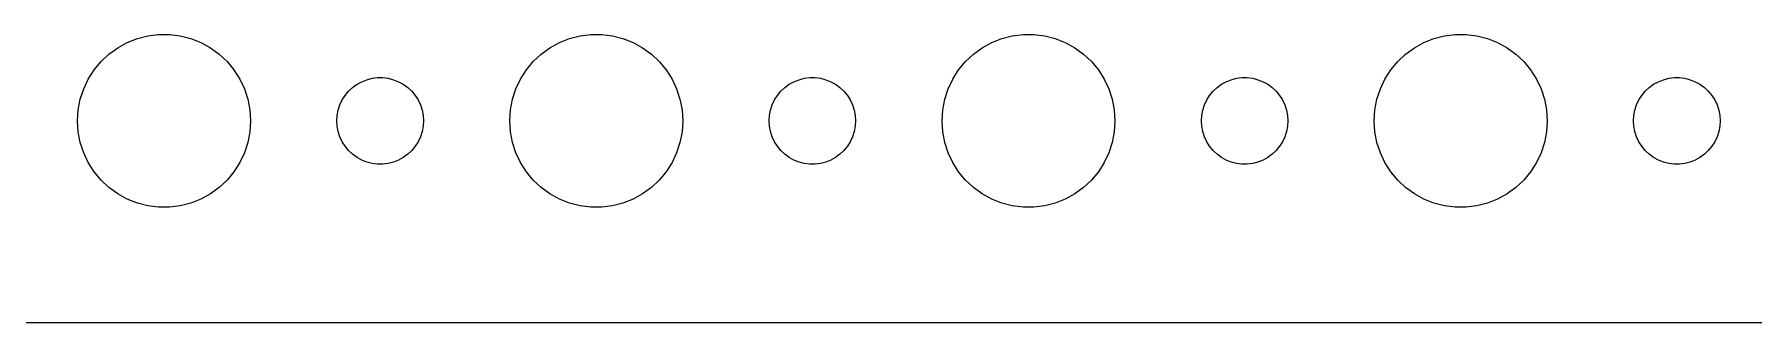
# Model space of a CAD drawing. Header units: metres. Extents: x -112 to 112, y -97 to 97.
# Drawn here: x -4.5 to 55.2, y -97 to -87 of the extents above; entities that cross this region are included whole.
import ezdxf

# ---------------------------------------------------------------- set-up
doc = ezdxf.new("R2010")
doc.units = ezdxf.units.M

msp = doc.modelspace()

# ---------------------------------------------------------------- linework, layer by layer
for p, q in [((-0.92705, -87.1468), (-0.56213, -87.0531)), ((-0.56213, -87.0531), (-0.18837, -87.0059)), ((-0.18837, -87.0059), (0.18837, -87.0059)), ((0.18837, -87.0059), (0.56213, -87.0531)), ((0.56213, -87.0531), (0.92705, -87.1468)), ((14.0729, -87.1468), (14.4379, -87.0531)), ((14.4379, -87.0531), (14.8116, -87.0059)), ((14.8116, -87.0059), (15.1884, -87.0059)), ((15.1884, -87.0059), (15.5621, -87.0531)), ((15.5621, -87.0531), (15.927, -87.1468)), ((29.0729, -87.1468), (29.4379, -87.0531)), ((29.4379, -87.0531), (29.8116, -87.0059)), ((29.8116, -87.0059), (30.1884, -87.0059)), ((30.1884, -87.0059), (30.5621, -87.0531)), ((30.5621, -87.0531), (30.927, -87.1468)), ((44.0729, -87.1468), (44.4379, -87.0531)), ((44.4379, -87.0531), (44.8116, -87.0059)), ((44.8116, -87.0059), (45.1884, -87.0059)), ((45.1884, -87.0059), (45.5621, -87.0531)), ((45.5621, -87.0531), (45.927, -87.1468)), ((-2.1869, -87.9464), (-1.91226, -87.6885)), ((-1.91226, -87.6885), (-1.60747, -87.467)), ((-1.60747, -87.467), (-1.27733, -87.2855)), ((-1.27733, -87.2855), (-0.92705, -87.1468)), ((0.92705, -87.1468), (1.27733, -87.2855)), ((1.27733, -87.2855), (1.60747, -87.467)), ((1.60747, -87.467), (1.91226, -87.6885)), ((1.91226, -87.6885), (2.1869, -87.9464)), ((12.8131, -87.9464), (13.0877, -87.6885)), ((13.0877, -87.6885), (13.3925, -87.467)), ((13.3925, -87.467), (13.7227, -87.2855)), ((13.7227, -87.2855), (14.0729, -87.1468)), ((15.927, -87.1468), (16.2773, -87.2855)), ((16.2773, -87.2855), (16.6075, -87.467)), ((16.6075, -87.467), (16.9123, -87.6885)), ((16.9123, -87.6885), (17.1869, -87.9464)), ((27.8131, -87.9464), (28.0877, -87.6885)), ((28.0877, -87.6885), (28.3925, -87.467)), ((28.3925, -87.467), (28.7227, -87.2855)), ((28.7227, -87.2855), (29.0729, -87.1468)), ((30.927, -87.1468), (31.2773, -87.2855)), ((31.2773, -87.2855), (31.6075, -87.467)), ((31.6075, -87.467), (31.9123, -87.6885)), ((31.9123, -87.6885), (32.1869, -87.9464)), ((42.8131, -87.9464), (43.0877, -87.6885)), ((43.0877, -87.6885), (43.3925, -87.467)), ((43.3925, -87.467), (43.7227, -87.2855)), ((43.7227, -87.2855), (44.0729, -87.1468)), ((45.927, -87.1468), (46.2773, -87.2855)), ((46.2773, -87.2855), (46.6075, -87.467)), ((46.6075, -87.467), (46.9123, -87.6885)), ((46.9123, -87.6885), (47.1869, -87.9464)), ((-2.62891, -88.5547), (-2.42705, -88.2366)), ((-2.42705, -88.2366), (-2.1869, -87.9464)), ((2.1869, -87.9464), (2.42705, -88.2366)), ((2.42705, -88.2366), (2.62891, -88.5547)), ((12.3711, -88.5547), (12.5729, -88.2366)), ((12.5729, -88.2366), (12.8131, -87.9464)), ((17.1869, -87.9464), (17.427, -88.2366)), ((17.427, -88.2366), (17.6289, -88.5547)), ((27.3711, -88.5547), (27.5729, -88.2366)), ((27.5729, -88.2366), (27.8131, -87.9464)), ((32.1869, -87.9464), (32.427, -88.2366)), ((32.427, -88.2366), (32.6289, -88.5547)), ((42.3711, -88.5547), (42.5729, -88.2366)), ((42.5729, -88.2366), (42.8131, -87.9464)), ((47.1869, -87.9464), (47.427, -88.2366)), ((47.427, -88.2366), (47.6289, -88.5547)), ((-2.90575, -89.2539), (-2.78932, -88.8956)), ((-2.78932, -88.8956), (-2.62891, -88.5547)), ((2.62891, -88.5547), (2.78932, -88.8956)), ((2.78932, -88.8956), (2.90575, -89.2539)), ((6.40654, -88.9732), (6.54385, -88.8442)), ((6.54385, -88.8442), (6.69626, -88.7335)), ((6.69626, -88.7335), (6.86133, -88.6428)), ((6.86133, -88.6428), (7.03647, -88.5734)), ((7.03647, -88.5734), (7.21892, -88.5266)), ((7.21892, -88.5266), (7.40581, -88.503)), ((7.40581, -88.503), (7.59418, -88.503)), ((7.59418, -88.503), (7.78107, -88.5266)), ((7.78107, -88.5266), (7.96352, -88.5734)), ((7.96352, -88.5734), (8.13866, -88.6428)), ((8.13866, -88.6428), (8.30373, -88.7335)), ((8.30373, -88.7335), (8.45613, -88.8442)), ((8.45613, -88.8442), (8.59344, -88.9732)), ((12.0942, -89.2539), (12.2107, -88.8956)), ((12.2107, -88.8956), (12.3711, -88.5547)), ((17.6289, -88.5547), (17.7893, -88.8956)), ((17.7893, -88.8956), (17.9057, -89.2539)), ((21.4065, -88.9732), (21.5439, -88.8442)), ((21.5439, -88.8442), (21.6963, -88.7335)), ((21.6963, -88.7335), (21.8613, -88.6428)), ((21.8613, -88.6428), (22.0365, -88.5734)), ((22.0365, -88.5734), (22.2189, -88.5266)), ((22.2189, -88.5266), (22.4058, -88.503)), ((22.4058, -88.503), (22.5942, -88.503)), ((22.5942, -88.503), (22.7811, -88.5266)), ((22.7811, -88.5266), (22.9635, -88.5734)), ((22.9635, -88.5734), (23.1387, -88.6428)), ((23.1387, -88.6428), (23.3037, -88.7335)), ((23.3037, -88.7335), (23.4561, -88.8442)), ((23.4561, -88.8442), (23.5934, -88.9732)), ((27.0942, -89.2539), (27.2107, -88.8956)), ((27.2107, -88.8956), (27.3711, -88.5547)), ((32.6289, -88.5547), (32.7893, -88.8956)), ((32.7893, -88.8956), (32.9057, -89.2539)), ((36.4065, -88.9732), (36.5439, -88.8442)), ((36.5439, -88.8442), (36.6963, -88.7335)), ((36.6963, -88.7335), (36.8613, -88.6428)), ((36.8613, -88.6428), (37.0365, -88.5734)), ((37.0365, -88.5734), (37.2189, -88.5266)), ((37.2189, -88.5266), (37.4058, -88.503)), ((37.4058, -88.503), (37.5942, -88.503)), ((37.5942, -88.503), (37.7811, -88.5266)), ((37.7811, -88.5266), (37.9635, -88.5734)), ((37.9635, -88.5734), (38.1387, -88.6428)), ((38.1387, -88.6428), (38.3037, -88.7335)), ((38.3037, -88.7335), (38.4561, -88.8442)), ((38.4561, -88.8442), (38.5934, -88.9732)), ((42.0942, -89.2539), (42.2107, -88.8956)), ((42.2107, -88.8956), (42.3711, -88.5547)), ((47.6289, -88.5547), (47.7893, -88.8956)), ((47.7893, -88.8956), (47.9057, -89.2539)), ((51.4065, -88.9732), (51.5439, -88.8442)), ((51.5439, -88.8442), (51.6963, -88.7335)), ((51.6963, -88.7335), (51.8613, -88.6428)), ((51.8613, -88.6428), (52.0365, -88.5734)), ((52.0365, -88.5734), (52.2189, -88.5266)), ((52.2189, -88.5266), (52.4058, -88.503)), ((52.4058, -88.503), (52.5942, -88.503)), ((52.5942, -88.503), (52.7811, -88.5266)), ((52.7811, -88.5266), (52.9635, -88.5734)), ((52.9635, -88.5734), (53.1387, -88.6428)), ((53.1387, -88.6428), (53.3037, -88.7335)), ((53.3037, -88.7335), (53.4561, -88.8442)), ((53.4561, -88.8442), (53.5934, -88.9732)), ((-2.97633, -89.624), (-2.90575, -89.2539)), ((2.90575, -89.2539), (2.97633, -89.624)), ((6.04712, -89.627), (6.10533, -89.4478)), ((6.10533, -89.4478), (6.18553, -89.2774)), ((6.18553, -89.2774), (6.28647, -89.1183)), ((6.28647, -89.1183), (6.40654, -88.9732)), ((8.59344, -88.9732), (8.71352, -89.1183)), ((8.71352, -89.1183), (8.81445, -89.2774)), ((8.81445, -89.2774), (8.89465, -89.4478)), ((8.89465, -89.4478), (8.95287, -89.627)), ((12.0237, -89.624), (12.0942, -89.2539)), ((17.9057, -89.2539), (17.9763, -89.624)), ((21.0471, -89.627), (21.1053, -89.4478)), ((21.1053, -89.4478), (21.1855, -89.2774)), ((21.1855, -89.2774), (21.2865, -89.1183)), ((21.2865, -89.1183), (21.4065, -88.9732)), ((23.5934, -88.9732), (23.7135, -89.1183)), ((23.7135, -89.1183), (23.8145, -89.2774)), ((23.8145, -89.2774), (23.8947, -89.4478)), ((23.8947, -89.4478), (23.9529, -89.627)), ((27.0237, -89.624), (27.0942, -89.2539)), ((32.9057, -89.2539), (32.9763, -89.624)), ((36.0471, -89.627), (36.1053, -89.4478)), ((36.1053, -89.4478), (36.1855, -89.2774)), ((36.1855, -89.2774), (36.2865, -89.1183)), ((36.2865, -89.1183), (36.4065, -88.9732)), ((38.5934, -88.9732), (38.7135, -89.1183)), ((38.7135, -89.1183), (38.8145, -89.2774)), ((38.8145, -89.2774), (38.8947, -89.4478)), ((38.8947, -89.4478), (38.9529, -89.627)), ((42.0237, -89.624), (42.0942, -89.2539)), ((47.9057, -89.2539), (47.9763, -89.624)), ((51.0471, -89.627), (51.1053, -89.4478)), ((51.1053, -89.4478), (51.1855, -89.2774)), ((51.1855, -89.2774), (51.2865, -89.1183)), ((51.2865, -89.1183), (51.4065, -88.9732)), ((53.5934, -88.9732), (53.7135, -89.1183)), ((53.7135, -89.1183), (53.8145, -89.2774)), ((53.8145, -89.2774), (53.8947, -89.4478)), ((53.8947, -89.4478), (53.9529, -89.627)), ((-3, -90), (-2.97633, -89.624)), ((-2.97633, -90.376), (-3, -90)), ((2.97633, -89.624), (3, -90)), ((3, -90), (2.97633, -90.376)), ((6, -90), (6.01183, -89.812)), ((6.01183, -90.188), (6, -90)), ((6.01183, -89.812), (6.04712, -89.627)), ((8.95287, -89.627), (8.98816, -89.812)), ((8.98816, -89.812), (9, -90)), ((9, -90), (8.98816, -90.188)), ((12, -90), (12.0237, -89.624)), ((12.0237, -90.376), (12, -90)), ((17.9763, -89.624), (18, -90)), ((18, -90), (17.9763, -90.376)), ((21, -90), (21.0118, -89.812)), ((21.0118, -90.188), (21, -90)), ((21.0118, -89.812), (21.0471, -89.627)), ((23.9529, -89.627), (23.9882, -89.812)), ((23.9882, -89.812), (24, -90)), ((24, -90), (23.9882, -90.188)), ((27, -90), (27.0237, -89.624)), ((27.0237, -90.376), (27, -90)), ((32.9763, -89.624), (33, -90)), ((33, -90), (32.9763, -90.376)), ((36, -90), (36.0118, -89.812)), ((36.0118, -90.188), (36, -90)), ((36.0118, -89.812), (36.0471, -89.627)), ((38.9529, -89.627), (38.9882, -89.812)), ((38.9882, -89.812), (39, -90)), ((39, -90), (38.9882, -90.188)), ((42, -90), (42.0237, -89.624)), ((42.0237, -90.376), (42, -90)), ((47.9763, -89.624), (48, -90)), ((48, -90), (47.9763, -90.376)), ((51, -90), (51.0118, -89.812)), ((51.0118, -90.188), (51, -90)), ((51.0118, -89.812), (51.0471, -89.627)), ((53.9529, -89.627), (53.9882, -89.812)), ((53.9882, -89.812), (54, -90)), ((54, -90), (53.9882, -90.188)), ((-2.90575, -90.7461), (-2.97633, -90.376)), ((2.97633, -90.376), (2.90575, -90.7461)), ((6.04712, -90.373), (6.01183, -90.188)), ((6.10533, -90.5522), (6.04712, -90.373)), ((6.18553, -90.7226), (6.10533, -90.5522)), ((8.89465, -90.5522), (8.81445, -90.7226)), ((8.95287, -90.373), (8.89465, -90.5522)), ((8.98816, -90.188), (8.95287, -90.373)), ((12.0942, -90.7461), (12.0237, -90.376)), ((17.9763, -90.376), (17.9057, -90.7461)), ((21.0471, -90.373), (21.0118, -90.188)), ((21.1053, -90.5522), (21.0471, -90.373)), ((21.1855, -90.7226), (21.1053, -90.5522)), ((23.8947, -90.5522), (23.8145, -90.7226)), ((23.9529, -90.373), (23.8947, -90.5522)), ((23.9882, -90.188), (23.9529, -90.373)), ((27.0942, -90.7461), (27.0237, -90.376)), ((32.9763, -90.376), (32.9057, -90.7461)), ((36.0471, -90.373), (36.0118, -90.188)), ((36.1053, -90.5522), (36.0471, -90.373)), ((36.1855, -90.7226), (36.1053, -90.5522)), ((38.8947, -90.5522), (38.8145, -90.7226)), ((38.9529, -90.373), (38.8947, -90.5522)), ((38.9882, -90.188), (38.9529, -90.373)), ((42.0942, -90.7461), (42.0237, -90.376)), ((47.9763, -90.376), (47.9057, -90.7461)), ((51.0471, -90.373), (51.0118, -90.188)), ((51.1053, -90.5522), (51.0471, -90.373)), ((51.1855, -90.7226), (51.1053, -90.5522)), ((53.8947, -90.5522), (53.8145, -90.7226)), ((53.9529, -90.373), (53.8947, -90.5522)), ((53.9882, -90.188), (53.9529, -90.373)), ((-2.78932, -91.1044), (-2.90575, -90.7461)), ((-2.62891, -91.4453), (-2.78932, -91.1044)), ((2.78932, -91.1044), (2.62891, -91.4453)), ((2.90575, -90.7461), (2.78932, -91.1044)), ((6.28647, -90.8817), (6.18553, -90.7226)), ((6.40654, -91.0268), (6.28647, -90.8817)), ((6.54385, -91.1558), (6.40654, -91.0268)), ((6.69626, -91.2665), (6.54385, -91.1558)), ((6.86133, -91.3572), (6.69626, -91.2665)), ((8.30373, -91.2665), (8.13866, -91.3572)), ((8.45613, -91.1558), (8.30373, -91.2665)), ((8.59344, -91.0268), (8.45613, -91.1558)), ((8.71352, -90.8817), (8.59344, -91.0268)), ((8.81445, -90.7226), (8.71352, -90.8817)), ((12.2107, -91.1044), (12.0942, -90.7461)), ((12.3711, -91.4453), (12.2107, -91.1044)), ((17.7893, -91.1044), (17.6289, -91.4453)), ((17.9057, -90.7461), (17.7893, -91.1044)), ((21.2865, -90.8817), (21.1855, -90.7226)), ((21.4065, -91.0268), (21.2865, -90.8817)), ((21.5439, -91.1558), (21.4065, -91.0268)), ((21.6963, -91.2665), (21.5439, -91.1558)), ((21.8613, -91.3572), (21.6963, -91.2665)), ((23.3037, -91.2665), (23.1387, -91.3572)), ((23.4561, -91.1558), (23.3037, -91.2665)), ((23.5934, -91.0268), (23.4561, -91.1558)), ((23.7135, -90.8817), (23.5934, -91.0268)), ((23.8145, -90.7226), (23.7135, -90.8817)), ((27.2107, -91.1044), (27.0942, -90.7461)), ((27.3711, -91.4453), (27.2107, -91.1044)), ((32.7893, -91.1044), (32.6289, -91.4453)), ((32.9057, -90.7461), (32.7893, -91.1044)), ((36.2865, -90.8817), (36.1855, -90.7226)), ((36.4065, -91.0268), (36.2865, -90.8817)), ((36.5439, -91.1558), (36.4065, -91.0268)), ((36.6963, -91.2665), (36.5439, -91.1558)), ((36.8613, -91.3572), (36.6963, -91.2665)), ((38.3037, -91.2665), (38.1387, -91.3572)), ((38.4561, -91.1558), (38.3037, -91.2665)), ((38.5934, -91.0268), (38.4561, -91.1558)), ((38.7135, -90.8817), (38.5934, -91.0268)), ((38.8145, -90.7226), (38.7135, -90.8817)), ((42.2107, -91.1044), (42.0942, -90.7461)), ((42.3711, -91.4453), (42.2107, -91.1044)), ((47.7893, -91.1044), (47.6289, -91.4453)), ((47.9057, -90.7461), (47.7893, -91.1044)), ((51.2865, -90.8817), (51.1855, -90.7226)), ((51.4065, -91.0268), (51.2865, -90.8817)), ((51.5439, -91.1558), (51.4065, -91.0268)), ((51.6963, -91.2665), (51.5439, -91.1558)), ((51.8613, -91.3572), (51.6963, -91.2665)), ((53.3037, -91.2665), (53.1387, -91.3572)), ((53.4561, -91.1558), (53.3037, -91.2665)), ((53.5934, -91.0268), (53.4561, -91.1558)), ((53.7135, -90.8817), (53.5934, -91.0268)), ((53.8145, -90.7226), (53.7135, -90.8817)), ((-2.42705, -91.7634), (-2.62891, -91.4453)), ((-2.1869, -92.0536), (-2.42705, -91.7634)), ((2.42705, -91.7634), (2.1869, -92.0536)), ((2.62891, -91.4453), (2.42705, -91.7634)), ((7.03647, -91.4266), (6.86133, -91.3572)), ((7.21892, -91.4734), (7.03647, -91.4266)), ((7.40581, -91.497), (7.21892, -91.4734)), ((7.59418, -91.497), (7.40581, -91.497)), ((7.78107, -91.4734), (7.59418, -91.497)), ((7.96352, -91.4266), (7.78107, -91.4734)), ((8.13866, -91.3572), (7.96352, -91.4266)), ((12.5729, -91.7634), (12.3711, -91.4453)), ((12.8131, -92.0536), (12.5729, -91.7634)), ((17.427, -91.7634), (17.1869, -92.0536)), ((17.6289, -91.4453), (17.427, -91.7634)), ((22.0365, -91.4266), (21.8613, -91.3572)), ((22.2189, -91.4734), (22.0365, -91.4266)), ((22.4058, -91.497), (22.2189, -91.4734)), ((22.5942, -91.497), (22.4058, -91.497)), ((22.7811, -91.4734), (22.5942, -91.497)), ((22.9635, -91.4266), (22.7811, -91.4734)), ((23.1387, -91.3572), (22.9635, -91.4266)), ((27.5729, -91.7634), (27.3711, -91.4453)), ((27.8131, -92.0536), (27.5729, -91.7634)), ((32.427, -91.7634), (32.1869, -92.0536)), ((32.6289, -91.4453), (32.427, -91.7634)), ((37.0365, -91.4266), (36.8613, -91.3572)), ((37.2189, -91.4734), (37.0365, -91.4266)), ((37.4058, -91.497), (37.2189, -91.4734)), ((37.5942, -91.497), (37.4058, -91.497)), ((37.7811, -91.4734), (37.5942, -91.497)), ((37.9635, -91.4266), (37.7811, -91.4734)), ((38.1387, -91.3572), (37.9635, -91.4266)), ((42.5729, -91.7634), (42.3711, -91.4453)), ((42.8131, -92.0536), (42.5729, -91.7634)), ((47.427, -91.7634), (47.1869, -92.0536)), ((47.6289, -91.4453), (47.427, -91.7634)), ((52.0365, -91.4266), (51.8613, -91.3572)), ((52.2189, -91.4734), (52.0365, -91.4266)), ((52.4058, -91.497), (52.2189, -91.4734)), ((52.5942, -91.497), (52.4058, -91.497)), ((52.7811, -91.4734), (52.5942, -91.497)), ((52.9635, -91.4266), (52.7811, -91.4734)), ((53.1387, -91.3572), (52.9635, -91.4266)), ((-1.91226, -92.3115), (-2.1869, -92.0536)), ((-1.60747, -92.533), (-1.91226, -92.3115)), ((1.91226, -92.3115), (1.60747, -92.533)), ((2.1869, -92.0536), (1.91226, -92.3115)), ((13.0877, -92.3115), (12.8131, -92.0536)), ((13.3925, -92.533), (13.0877, -92.3115)), ((16.9123, -92.3115), (16.6075, -92.533)), ((17.1869, -92.0536), (16.9123, -92.3115)), ((28.0877, -92.3115), (27.8131, -92.0536)), ((28.3925, -92.533), (28.0877, -92.3115)), ((31.9123, -92.3115), (31.6075, -92.533)), ((32.1869, -92.0536), (31.9123, -92.3115)), ((43.0877, -92.3115), (42.8131, -92.0536)), ((43.3925, -92.533), (43.0877, -92.3115)), ((46.9123, -92.3115), (46.6075, -92.533)), ((47.1869, -92.0536), (46.9123, -92.3115)), ((-1.27733, -92.7145), (-1.60747, -92.533)), ((-0.92705, -92.8532), (-1.27733, -92.7145)), ((-0.56213, -92.9469), (-0.92705, -92.8532)), ((-0.18837, -92.9941), (-0.56213, -92.9469)), ((0.18837, -92.9941), (-0.18837, -92.9941)), ((0.56213, -92.9469), (0.18837, -92.9941)), ((0.92705, -92.8532), (0.56213, -92.9469)), ((1.27733, -92.7145), (0.92705, -92.8532)), ((1.60747, -92.533), (1.27733, -92.7145)), ((13.7227, -92.7145), (13.3925, -92.533)), ((14.0729, -92.8532), (13.7227, -92.7145)), ((14.4379, -92.9469), (14.0729, -92.8532)), ((14.8116, -92.9941), (14.4379, -92.9469)), ((15.1884, -92.9941), (14.8116, -92.9941)), ((15.5621, -92.9469), (15.1884, -92.9941)), ((15.927, -92.8532), (15.5621, -92.9469)), ((16.2773, -92.7145), (15.927, -92.8532)), ((16.6075, -92.533), (16.2773, -92.7145)), ((28.7227, -92.7145), (28.3925, -92.533)), ((29.0729, -92.8532), (28.7227, -92.7145)), ((29.4379, -92.9469), (29.0729, -92.8532)), ((29.8116, -92.9941), (29.4379, -92.9469)), ((30.1884, -92.9941), (29.8116, -92.9941)), ((30.5621, -92.9469), (30.1884, -92.9941)), ((30.927, -92.8532), (30.5621, -92.9469)), ((31.2773, -92.7145), (30.927, -92.8532)), ((31.6075, -92.533), (31.2773, -92.7145)), ((43.7227, -92.7145), (43.3925, -92.533)), ((44.0729, -92.8532), (43.7227, -92.7145)), ((44.4379, -92.9469), (44.0729, -92.8532)), ((44.8116, -92.9941), (44.4379, -92.9469)), ((45.1884, -92.9941), (44.8116, -92.9941)), ((45.5621, -92.9469), (45.1884, -92.9941)), ((45.927, -92.8532), (45.5621, -92.9469)), ((46.2773, -92.7145), (45.927, -92.8532)), ((46.6075, -92.533), (46.2773, -92.7145)), ((-107.314, -96.9901), (107.314, -96.9901))]:
    msp.add_line(p, q)

doc.saveas('drawing.dxf')
